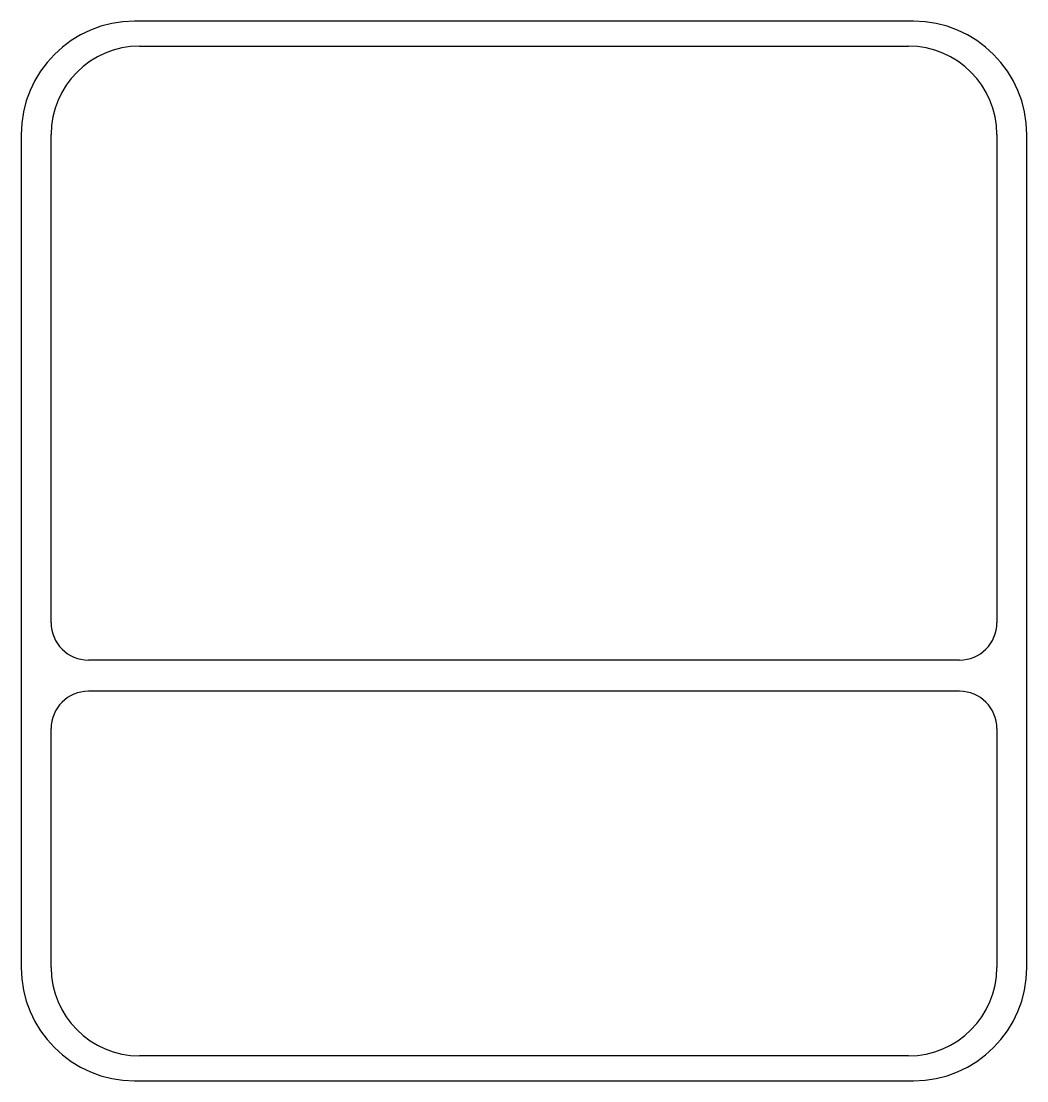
# Model space of a CAD drawing. Header units: metres. Extents: x 0 to 80.7, y 0 to 85.
import ezdxf

# ---------------------------------------------------------------- set-up
doc = ezdxf.new("R2010")
doc.units = ezdxf.units.M

msp = doc.modelspace()

# ---------------------------------------------------------------- linework, layer by layer
for p, q in [((71.6, 85), (9.1, 85)), ((9.5, 83), (71.2, 83)), ((0, 75.9), (0, 9.1)), ((2.4, 36.75), (2.4, 75.9)), ((78.3, 75.9), (78.3, 36.75)), ((80.7, 9.1), (80.7, 75.9)), ((80.7, 75.9), (80.7, 75.9)), ((75.3, 33.75), (5.4, 33.75)), ((5.4, 33.75), (5.4, 33.75)), ((75.3, 31.25), (5.4, 31.25)), ((2.4, 9.1), (2.4, 28.25)), ((78.3, 28.25), (78.3, 9.1)), ((0, 9.1), (0, 9.1)), ((80.7, 9.1), (80.7, 9.1)), ((71.2, 2), (9.5, 2)), ((9.5, 2), (9.5, 2)), ((9.1, 0), (71.6, 0)), ((9.1, 0), (9.1, 0))]:
    msp.add_line(p, q)
for centre, radius, start, end in [((9.1, 75.9), 9.1, 90, 180), ((71.6, 75.9), 9.1, 0, 90), ((9.5, 75.9), 7.1, 90, 180), ((71.2, 75.9), 7.1, 0, 90), ((5.4, 36.75), 3, 180, 270), ((75.3, 36.75), 3, 270, 0), ((5.4, 28.25), 3, 90, 180), ((75.3, 28.25), 3, 0, 90), ((9.1, 9.1), 9.1, 180, 270), ((9.5, 9.1), 7.1, 180, 270), ((71.2, 9.1), 7.1, 270, 0), ((71.6, 9.1), 9.1, 270, 0)]:
    msp.add_arc(centre, radius, start, end)

doc.saveas('drawing.dxf')
